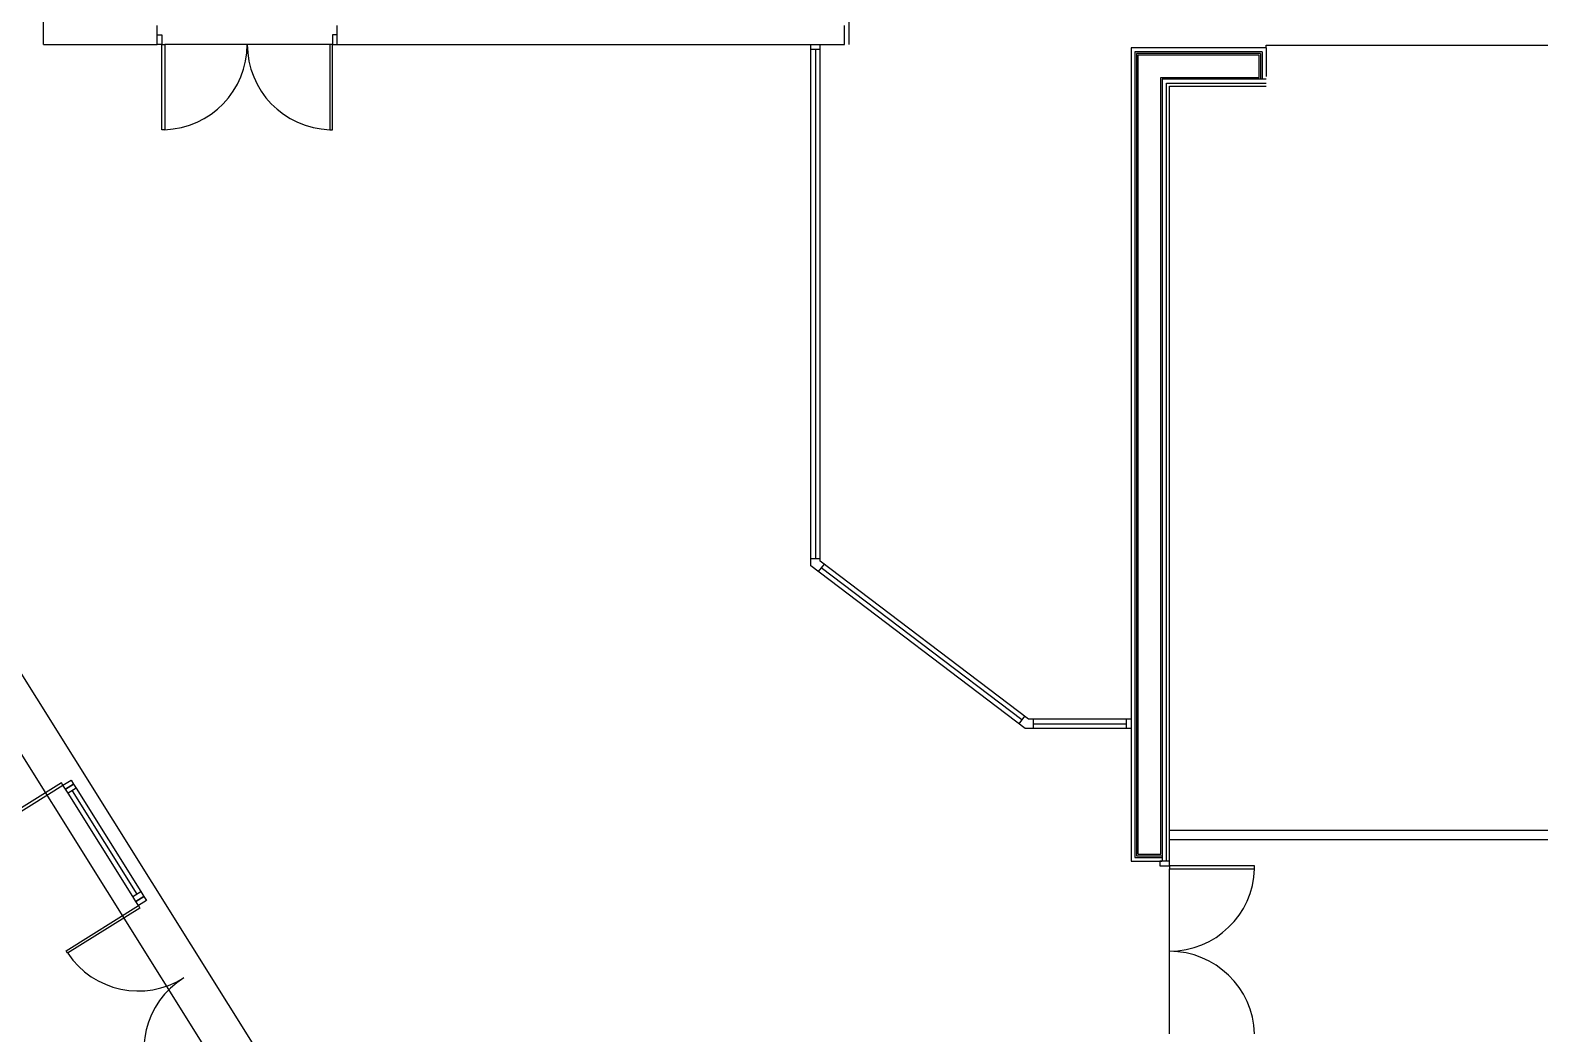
# Model space of a CAD drawing. Extents: x -0.02 to 0.821, y -0.01 to 0.584.
# Drawn here: x 0.1909 to 0.3501, y 0.3514 to 0.4572 of the extents above; entities that cross this region are included whole.
import ezdxf

# ---------------------------------------------------------------- set-up
doc = ezdxf.new("R2010")
doc.units = 0
doc.header["$MEASUREMENT"] = 0
doc.linetypes.add('CONTINUA', pattern=[0])
doc.linetypes.add('VERDECKT', pattern=[9.524999999999999, 6.35, -3.175])
for name, color, linetype in [('CONSTGRAL01', 4, 'CONTINUA'), ('DOORS', 2, 'CONTINUA'), ('WALLS', 7, 'CONTINUA')]:
    doc.layers.add(name, color=color, linetype=linetype)

msp = doc.modelspace()

# ---------------------------------------------------------------- linework, layer by layer
at = {"layer": 'CONSTGRAL01', "color": 161, "linetype": 'VERDECKT'}
msp.add_line((0.1733319823531783, 0.4158101315060631), (0.2284321758992155, 0.3278900305917486), dxfattribs=at)
at = {"layer": 'CONSTGRAL01', "color": 7, "linetype": 'VERDECKT'}
msp.add_line((0.1687792021024506, 0.414600778487511), (0.2246220449224347, 0.325495676307939), dxfattribs=at)
at = {"layer": 'CONSTGRAL01', "color": 61, "linetype": 'CONTINUA'}
for p, q in [((0.2746313739986508, 0.4008982625743374), (0.2740273003129405, 0.4001013341071084)), ((0.2961938521224074, 0.3845538525432348), (0.2742329097653274, 0.4012002994176)), ((0.2957953878887347, 0.3848558893855661), (0.2951913142030244, 0.3840589609183371))]:
    msp.add_line(p, q, dxfattribs=at)
at = {"layer": 'DOORS', "color": 61, "linetype": 'CONTINUA'}
for p, q in [((0.2042832838020986, 0.4557043926073238), (0.2042832838020986, 0.4567043926073238)), ((0.2042832838020986, 0.4567043926073238), (0.2047832838015165, 0.4567043926073238)), ((0.2047832838015165, 0.4557043926073238), (0.2042832838020986, 0.4557043926073238)), ((0.2047832838015165, 0.4567043926073238), (0.2047832838015165, 0.4557043926073238)), ((0.2047860664865584, 0.4467061321958899), (0.2047860664865584, 0.45570613219589)), ((0.2047860664865584, 0.45570613219589), (0.2050860664853826, 0.45570613219589)), ((0.2050860664853826, 0.45570613219589), (0.2050860664853826, 0.4467061321958899)), ((0.2227860664865584, 0.45570613219589), (0.2224860664871521, 0.45570613219589)), ((0.2224860664871521, 0.45570613219589), (0.2224860664871521, 0.4467061321958899)), ((0.2232832838008762, 0.4567043749736622), (0.2227832838015165, 0.4567043749736622)), ((0.2227832838015165, 0.4567043749736622), (0.2227832838015165, 0.4557043749736622)), ((0.2227832838015165, 0.4557043749736622), (0.2232832838008762, 0.4557043749736622)), ((0.2227860664865584, 0.4467061321958899), (0.2227860664865584, 0.45570613219589)), ((0.2232832838008762, 0.4557043749736622), (0.2232832838008762, 0.4567043749736622)), ((0.2732329097653274, 0.4552043388625607), (0.2742329097653274, 0.4552043388625607)), ((0.2050860664853826, 0.4467061321958899), (0.2047860664865584, 0.4467061321958899)), ((0.2224860664871521, 0.4467061321958899), (0.2227860664865584, 0.4467061321958899)), ((0.2742329097653274, 0.4014499886613339), (0.2732329097654438, 0.4014499886613339)), ((0.2958576819872833, 0.3835538525432348), (0.2732329097653856, 0.4007034840444103)), ((0.3070290932097123, 0.3845538525432348), (0.296193852122291, 0.3845538525432348)), ((0.2966938521224074, 0.3845538525432348), (0.2966938521224074, 0.3835520497635007)), ((0.3065290932097123, 0.3835538525432348), (0.3065290932097123, 0.3845538525432348)), ((0.3070290932097123, 0.3835538525432348), (0.2958576819872833, 0.3835538525432348)), ((0.1941836205923464, 0.3778306625476107), (0.1865574797284789, 0.3730513346120715)), ((0.1867167906582472, 0.3727971299169585), (0.1943429315232788, 0.3775764578524977)), ((0.1943429315232788, 0.3775764578524977), (0.1941836205923464, 0.3778306625476107)), ((0.1946080761110643, 0.3771533824084327), (0.1943427934044157, 0.3775766782406718)), ((0.1943427934044157, 0.3775766782406718), (0.1943429315232788, 0.3775764578524977)), ((0.1943429315232788, 0.3775764578524977), (0.1951902788912994, 0.3781074968697503)), ((0.1954557984000421, 0.3776838231859729), (0.1946080761110643, 0.3771533824084327)), ((0.1946084510320215, 0.3771527841687203), (0.1954557984000421, 0.3776838231859729)), ((0.1951902788912994, 0.3781074968697503), (0.1954557984000421, 0.3776838231859729)), ((0.1954557984000421, 0.3776838231859729), (0.1957213179087266, 0.3772601495012641)), ((0.1948735956197488, 0.3767297087237239), (0.1946083129131584, 0.3771530045568943)), ((0.1946083129131584, 0.3771530045568943), (0.1946084510320215, 0.3771527841687203)), ((0.1957213179087266, 0.3772601495012641), (0.1948735956197488, 0.3767297087237239)), ((0.3110590531870257, 0.3695538746640086), (0.3100590531870257, 0.3695538746640086)), ((0.3100590531870257, 0.3695538746640086), (0.3100590531870257, 0.3690538746640086)), ((0.3110590531870257, 0.3690538746640086), (0.3110590531870257, 0.3695538746640086)), ((0.3100590531870257, 0.3690538746640086), (0.3110590531870257, 0.3690538746640086)), ((0.3200590531870257, 0.3690538746640086), (0.3110590531870257, 0.3690538746640086)), ((0.3110590531870257, 0.3690538746640086), (0.3110590531870257, 0.3687538746651262)), ((0.3110590531870257, 0.3687538746651262), (0.3200590531870257, 0.3687538746651262)), ((0.3200590531870257, 0.3687538746651262), (0.3200590531870257, 0.3690538746640086)), ((0.2017120973360725, 0.3658179183583707), (0.202559444704093, 0.3663489573756233)), ((0.202559444704093, 0.3663489573756233), (0.202885112572345, 0.3658293085331097)), ((0.1946767689276603, 0.3600958661362529), (0.2023029097921099, 0.3648751940717921)), ((0.2020373902833671, 0.3652988677555695), (0.2017119592172094, 0.3658181387465447)), ((0.2017119592172094, 0.3658181387465447), (0.2017120973360725, 0.3658179183583707)), ((0.202885112572345, 0.3658293085331097), (0.2020373902833671, 0.3652988677555695)), ((0.2023029097921099, 0.3648751940717921), (0.2020376270855195, 0.3652984899040312)), ((0.2020376270855195, 0.3652984899040312), (0.2020377652043826, 0.3652982695158571)), ((0.2020377652043826, 0.3652982695158571), (0.202885112572345, 0.3658293085331097)), ((0.2031506320810877, 0.3654056348493323), (0.2023029097921099, 0.3648751940717921)), ((0.2023029097921099, 0.3648751940717921), (0.2024622207231005, 0.3646209893766791)), ((0.202885112572345, 0.3658293085331097), (0.2031506320810877, 0.3654056348493323)), ((0.2024622207231005, 0.3646209893766791), (0.1948360798580106, 0.3598416614411399)), ((0.1948360798580106, 0.3598416614411399), (0.1946767689276603, 0.3600958661362529))]:
    msp.add_line(p, q, dxfattribs=at)
at = {"layer": 'DOORS', "color": 161, "linetype": 'VERDECKT'}
for p, q in [((0.2224860664864536, 0.4557061321996153), (0.2050860664846259, 0.4557061321996153)), ((0.3110590531858616, 0.3513538746666163), (0.3110590531858616, 0.3687538746688515))]:
    msp.add_line(p, q, dxfattribs=at)
at = {"layer": 'DOORS', "color": 4, "linetype": 'CONTINUA'}
for p, q in [((0.2017120973349083, 0.3658179183630273), (0.1948735956187011, 0.3767297087283805)), ((0.1957213179076789, 0.3772601495059207), (0.2025594447029289, 0.3663489573793486))]:
    msp.add_line(p, q, dxfattribs=at)
at = {"layer": 'DOORS', "color": 7, "linetype": 'CONTINUA'}
msp.add_line((0.1952974567634519, 0.3769949291171506), (0.2021357710195007, 0.3660834378711879), dxfattribs=at)
at = {"layer": 'DOORS', "color": 161, "linetype": 'VERDECKT'}
for centre, radius, start, end in [((0.2047860664865584, 0.45570613219589), 0.009000000000000001, 271.9068380324582, 0), ((0.2227860664865584, 0.45570613219589), 0.009000000000000001, 180, 268.0931619681455), ((0.3110590531870257, 0.3690538746640086), 0.009000000000037254, 270.0000000003018, 358.0931619676318), ((0.3110590531871421, 0.3510538746640086), 0.009000000000000001, 1.906838032979883, 90.0000000003018), ((0.2023033423174056, 0.3648748161187396), 0.008999999999870199, 213.9823475301402, 302.0755094977515), ((0.2118619981880183, 0.3496225343886763), 0.00900000000037565, 122.0755094957402, 210.168671464732)]:
    msp.add_arc(centre, radius, start, end, dxfattribs=at)
at = {"layer": 'WALLS', "color": 180, "linetype": 'CONTINUA'}
for p, q in [((0.1922772738954518, 0.4557018027938902), (0.1922772738954518, 0.5180173898488283)), ((0.2042832838008762, 0.4557043749736622), (0.2042832838008762, 0.4577043749736622)), ((0.2232832838008762, 0.4557043749736622), (0.2232832838008762, 0.4577043749736622)), ((0.2767805785662495, 0.4557043949952349), (0.2767805785662495, 0.4577039407324046)), ((0.1922772738954518, 0.4557018027938902), (0.2042832838008762, 0.4557043926082552)), ((0.2232832838008762, 0.4557043749736622), (0.2767805785662495, 0.4557017851602286))]:
    msp.add_line(p, q, dxfattribs=at)
at = {"layer": 'WALLS', "color": 61, "linetype": 'CONTINUA'}
for p, q in [((0.2772805785662495, 0.4557043949952349), (0.2772805785662495, 0.4918182599358261)), ((0.2732329097654438, 0.4007034840444103), (0.2732329097653274, 0.4557043388625607)), ((0.2742329097653274, 0.4012002994176), (0.2742329097653274, 0.4557017955593765)), ((0.3212603961522109, 0.4553335423925892), (0.3070290922936401, 0.4553335423925892)), ((0.3070290922936401, 0.4553335423925892), (0.3070290922936401, 0.3695538746640086)), ((0.3212603890602477, 0.4553335421793163), (0.3212603890602477, 0.4523035421064124)), ((0.3070290922936401, 0.3695538746640086), (0.3102590095850173, 0.3695538746640086))]:
    msp.add_line(p, q, dxfattribs=at)
at = {"layer": 'WALLS', "color": 4, "linetype": 'CONTINUA'}
for p, q in [((0.3212603890602477, 0.4553335421793163), (0.3212603890602477, 0.45563354217913)), ((0.3212604032336385, 0.4556335419258103), (0.3812604032265371, 0.45563354217913)), ((0.3110590531870257, 0.4513035421064124), (0.3212603961415007, 0.4513035421064124)), ((0.3110590531870257, 0.369501331070438), (0.3110590531846392, 0.4513035421064124))]:
    msp.add_line(p, q, dxfattribs=at)
at = {"layer": 'WALLS', "color": 7, "linetype": 'CONTINUA'}
for p, q in [((0.2737329084808007, 0.4552043388625607), (0.2737329093868611, 0.4014499886613339)), ((0.2954933510458795, 0.3844574251519516), (0.2743293371557957, 0.4004997983407229)), ((0.2966938521224074, 0.3840529511533677), (0.3065290932097123, 0.3840538525432348))]:
    msp.add_line(p, q, dxfattribs=at)
at = {"layer": 'WALLS', "color": 161, "linetype": 'CONTINUA'}
for p, q in [((0.3208603890602826, 0.4549335423922166), (0.3074290922936052, 0.4549335423922166)), ((0.3074290922936052, 0.4549335423922166), (0.3074290922936052, 0.3699538746634498)), ((0.3206803890602896, 0.4547535423925146), (0.3076090922935982, 0.4547535423925146)), ((0.3076090922935982, 0.4547535423925146), (0.3076090922935982, 0.3701338746640832)), ((0.3206803890602896, 0.4547535421792418), (0.3206803890602896, 0.4520535423727706)), ((0.3208603890602826, 0.4549335421798751), (0.3208603890602826, 0.4520535423727706)), ((0.3212603890602477, 0.4549335421072319), (0.321260418970196, 0.4549335421072319)), ((0.3212603890602477, 0.4549335421063006), (0.3212604065629421, 0.4549335421063006)), ((0.3212604350984912, 0.4549335422059521), (0.3212603890602477, 0.4549335422059521)), ((0.3103090899279341, 0.4520535423727706), (0.3103090899279341, 0.3695538746640086)), ((0.3212603961413261, 0.4520535423727706), (0.3103090899279341, 0.4520535423727706)), ((0.3107590088670258, 0.3695538746640086), (0.3107590893371962, 0.4516035421164706)), ((0.3107590893371962, 0.4516035421164706), (0.3212603961522109, 0.4516035423921421)), ((0.3074089800622314, 0.3699538746634498), (0.3103090899279341, 0.3699538746634498)), ((0.3076090922935982, 0.3701338746640832), (0.3103090899279341, 0.3701338746640832))]:
    msp.add_line(p, q, dxfattribs=at)
at = {"layer": 'WALLS', "color": 240, "linetype": 'CONTINUA'}
for p, q in [((0.3077590110995807, 0.3702838746635244), (0.3077590922936215, 0.4546035421183333)), ((0.3077590922936215, 0.4546035421183333), (0.3205303890602663, 0.454603542377241)), ((0.3205303890602663, 0.4522035377230496), (0.3205303890602663, 0.4546035377224907)), ((0.3101590095862048, 0.3702838746635244), (0.3101590899279109, 0.4522035420993343)), ((0.3101590899279109, 0.4522035420993343), (0.3205303890602663, 0.4522035423731431)), ((0.3077590922936215, 0.3702838746635244), (0.3101590095862048, 0.3702838746635244))]:
    msp.add_line(p, q, dxfattribs=at)
at = {"layer": 'WALLS', "color": 40, "linetype": 'CONTINUA'}
for p, q in [((0.3607594932491193, 0.3728043254325166), (0.3110590531858033, 0.3728035414293409)), ((0.3702594932491193, 0.3718041954049841), (0.3110590531834169, 0.371803541415371))]:
    msp.add_line(p, q, dxfattribs=at)

doc.saveas('drawing.dxf')
